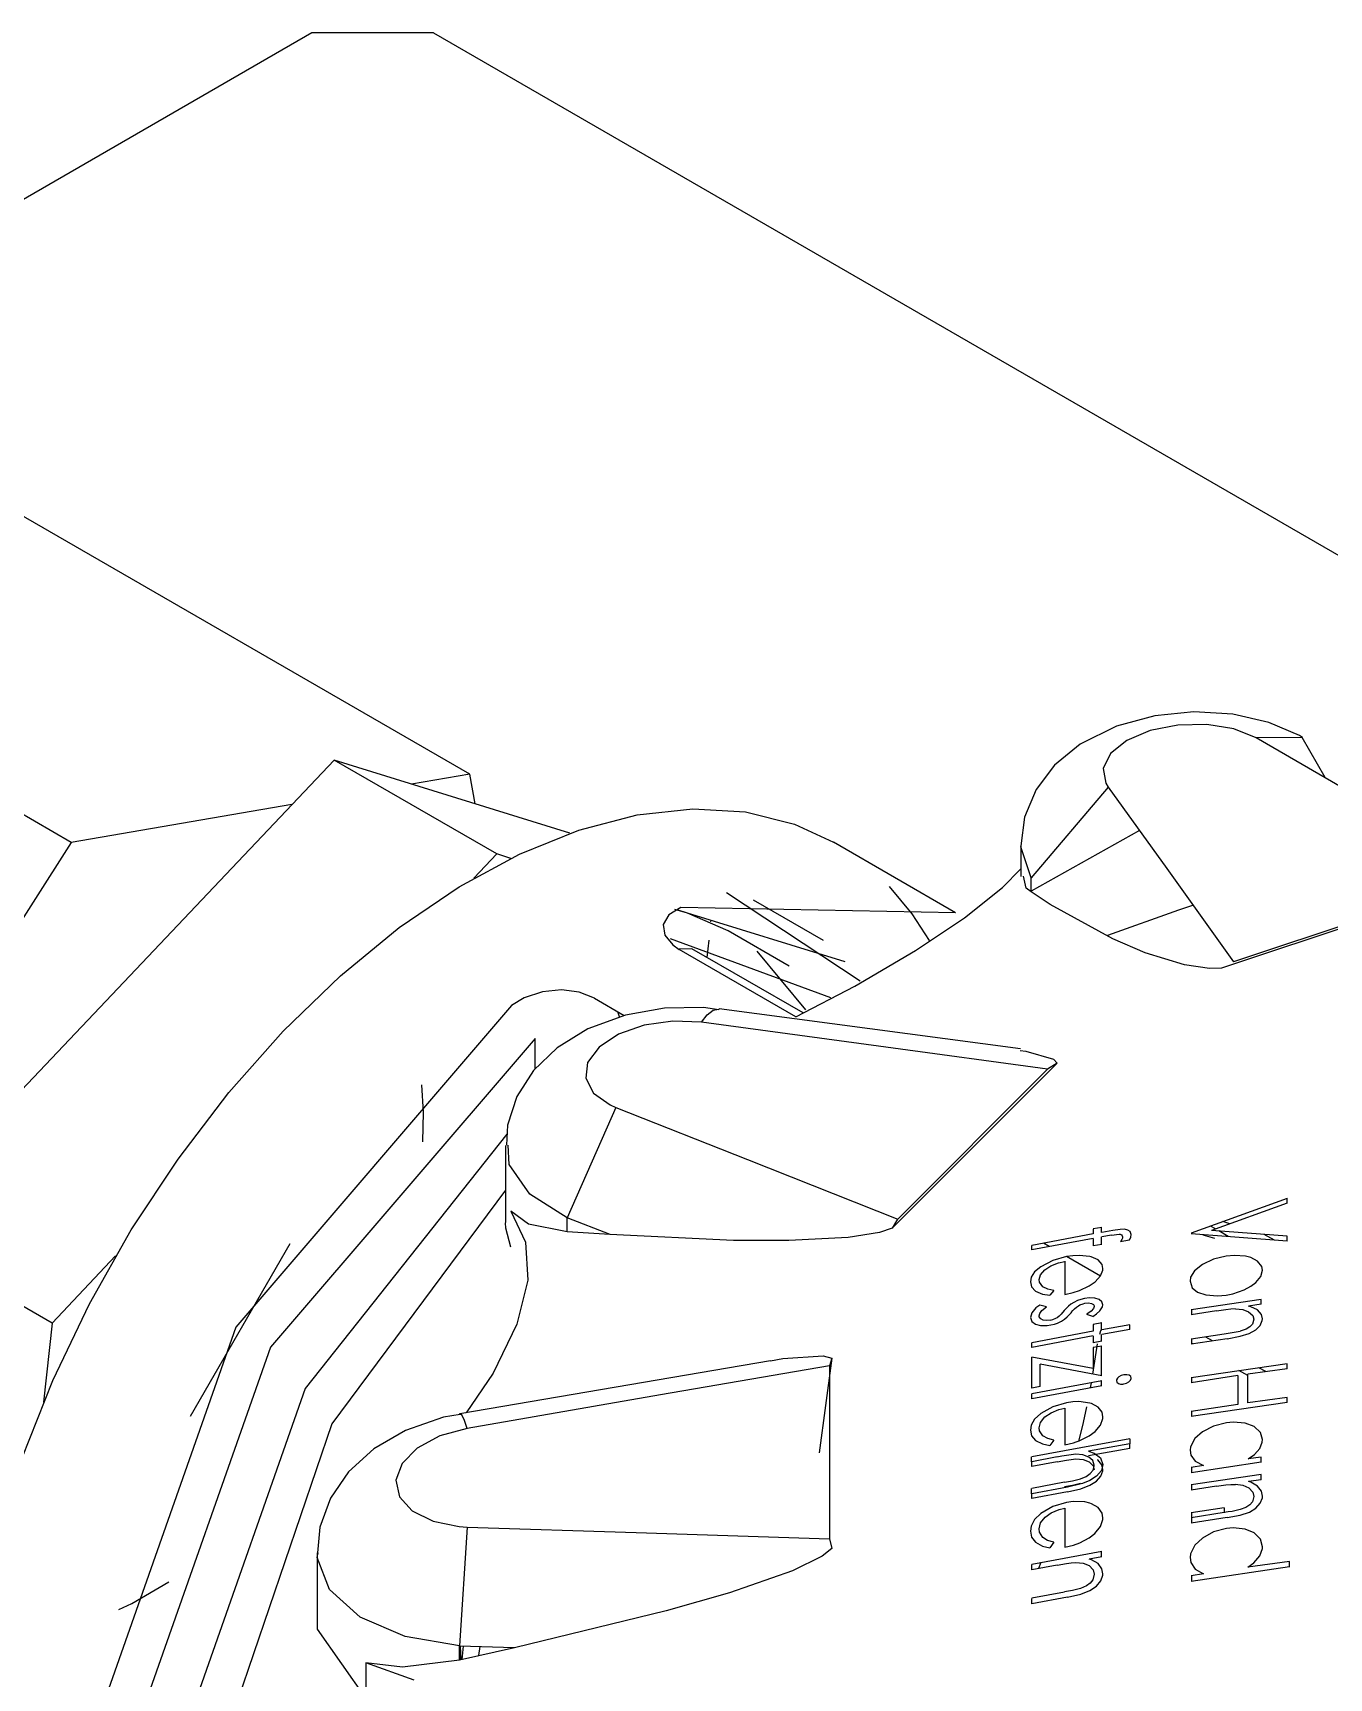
# Model space of a CAD drawing. Extents: x 0 to 258, y 0 to 184.
# Drawn here: x 60.665 to 62.92, y 97.348 to 100.208 of the extents above; entities that cross this region are included whole.
import ezdxf

# ---------------------------------------------------------------- set-up
doc = ezdxf.new("R2010")
doc.units = 0

msp = doc.modelspace()

# ---------------------------------------------------------------- linework, layer by layer
for p, q in [((61.150285, 100.207999), (60.177678, 99.646818)), ((61.362338, 100.20812), (61.150206, 100.20812)), ((61.362216, 100.207999), (63.478086, 98.986683)), ((61.425187, 98.919479), (60.611859, 99.38885)), ((60.731979, 98.800682), (59.918651, 99.270052)), ((62.550276, 99.002887), (62.486887, 98.971364)), ((62.61699, 99.020852), (62.550276, 99.002887)), ((62.656699, 99.004567), (62.608455, 98.994962)), ((62.684956, 99.027519), (62.61699, 99.020852)), ((62.707224, 99.005625), (62.656699, 99.004567)), ((62.752695, 99.023524), (62.684956, 99.027519)), ((62.754351, 98.997952), (62.707224, 99.005625)), ((62.815391, 99.009263), (62.752695, 99.023524)), ((62.868215, 98.986694), (62.815391, 99.009263)), ((62.567952, 98.977791), (62.539793, 98.95501)), ((62.608455, 98.994962), (62.567952, 98.977791)), ((62.792816, 98.982474), (62.754351, 98.997952)), ((62.872983, 98.982806), (62.792816, 98.982474)), ((63.01274, 98.855212), (62.792816, 98.982474)), ((62.873638, 98.982963), (62.868215, 98.986694)), ((62.913247, 98.913484), (62.872983, 98.982806)), ((62.486887, 98.971364), (62.442572, 98.934979)), ((62.539793, 98.95501), (62.527172, 98.929213)), ((61.189179, 98.943821), (60.415803, 98.127847)), ((61.472018, 98.780573), (61.189179, 98.943821)), ((61.599282, 98.816821), (61.189179, 98.943821)), ((61.425187, 98.919479), (61.323851, 98.902017)), ((61.434447, 98.867886), (61.425187, 98.919479)), ((62.442572, 98.934979), (62.410449, 98.892571)), ((62.527172, 98.929213), (62.531485, 98.903364)), ((62.410449, 98.892571), (62.390393, 98.844407)), ((62.535605, 98.896746), (62.401853, 98.738814)), ((62.531485, 98.903364), (62.535586, 98.89667)), ((62.535605, 98.896746), (62.637469, 98.755192)), ((61.115625, 98.866298), (60.731979, 98.800682)), ((61.716138, 98.848632), (61.813184, 98.859215)), ((61.813184, 98.859215), (61.904894, 98.853765)), ((61.615118, 98.8222), (61.716138, 98.848632)), ((61.904894, 98.853765), (61.989982, 98.832387)), ((61.989982, 98.832387), (62.058006, 98.800864)), ((62.390393, 98.844407), (62.383964, 98.794607)), ((61.511544, 98.780261), (61.615118, 98.8222)), ((62.590204, 98.82133), (62.401853, 98.716012)), ((60.731979, 98.800682), (60.174238, 97.926235)), ((61.406864, 98.723415), (61.511544, 98.780261)), ((61.472018, 98.780573), (61.432066, 98.738505)), ((61.49636, 98.7729), (61.472018, 98.780573)), ((62.27, 98.678444), (62.058069, 98.800946)), ((62.383771, 98.794596), (62.383771, 98.741415)), ((62.383782, 98.792731), (62.384311, 98.794583)), ((62.401853, 98.738814), (62.383782, 98.792731)), ((62.351796, 98.722471), (62.38376, 98.754702)), ((62.637469, 98.755192), (62.753737, 98.59314)), ((63.230013, 98.747551), (62.73292, 98.581869)), ((61.302555, 98.65246), (61.406864, 98.723415)), ((62.154999, 98.723939), (62.194107, 98.676706)), ((62.285473, 98.669491), (62.351796, 98.722471)), ((62.39291, 98.721291), (62.388147, 98.741664)), ((62.401853, 98.714412), (62.39291, 98.721291)), ((62.401763, 98.714428), (62.401763, 98.738769)), ((63.205314, 98.743648), (62.753737, 98.59314)), ((61.792494, 98.687289), (61.771566, 98.674774)), ((62.270127, 98.678407), (61.792494, 98.687297)), ((62.104414, 98.559435), (61.871843, 98.713242)), ((62.040607, 98.630026), (61.918634, 98.70014)), ((62.435039, 98.692912), (62.401853, 98.714422)), ((62.543955, 98.632854), (62.435031, 98.692885)), ((62.682586, 98.690729), (62.657927, 98.682606)), ((61.771566, 98.674774), (61.761617, 98.657868)), ((61.803805, 98.677651), (61.781845, 98.683736)), ((61.803805, 98.677651), (61.785813, 98.683207)), ((61.874713, 98.646959), (61.803805, 98.677651)), ((62.077913, 98.592984), (61.803805, 98.677651)), ((61.844551, 98.662305), (61.84508, 98.664951)), ((62.194107, 98.676706), (62.224069, 98.630367)), ((62.200619, 98.612484), (62.285473, 98.669491)), ((62.657927, 98.682606), (62.534541, 98.63868)), ((61.200077, 98.568394), (61.302555, 98.65246)), ((61.761617, 98.657868), (61.764263, 98.639426)), ((61.764263, 98.639426), (61.778207, 98.622466)), ((62.052976, 98.530148), (61.77423, 98.633246)), ((61.837936, 98.600392), (61.841376, 98.630819)), ((61.980811, 98.585576), (61.874713, 98.646959)), ((62.600226, 98.608618), (62.543955, 98.632854)), ((61.778207, 98.622466), (61.789584, 98.614661)), ((61.992453, 98.497469), (61.789518, 98.61468)), ((61.8116, 98.61559), (61.78956, 98.614796)), ((62.004888, 98.504084), (61.811478, 98.615474)), ((62.009516, 98.509537), (61.925077, 98.611449)), ((62.094923, 98.550794), (62.200619, 98.612484)), ((62.668722, 98.587743), (62.600226, 98.608618)), ((62.711939, 98.58134), (62.668722, 98.587743)), ((62.73292, 98.581869), (62.711939, 98.58134)), ((61.100871, 98.47239), (61.200077, 98.568394)), ((61.584577, 98.544078), (61.551694, 98.541036)), ((61.615726, 98.540083), (61.584577, 98.544078)), ((61.992405, 98.497567), (62.094923, 98.550794)), ((61.497865, 98.517205), (61.018284, 97.95785)), ((61.519862, 98.530558), (61.497876, 98.517223)), ((61.551694, 98.541036), (61.519862, 98.530558)), ((61.642232, 98.529632), (61.615726, 98.540083)), ((61.642145, 98.529749), (61.694003, 98.499586)), ((61.696011, 98.500343), (61.630643, 98.476425)), ((61.682097, 98.50673), (61.685007, 98.497999)), ((61.764083, 98.512408), (61.696011, 98.500343)), ((61.778421, 98.490109), (61.728621, 98.482806)), ((61.831835, 98.513466), (61.764083, 98.512408)), ((61.828004, 98.488257), (61.778421, 98.490109)), ((61.828004, 98.488257), (61.838137, 98.501089)), ((62.149149, 98.444688), (61.828004, 98.488257)), ((61.858616, 98.509339), (61.831835, 98.513466)), ((61.838137, 98.501089), (61.848297, 98.508709)), ((61.848297, 98.508709), (61.858113, 98.510826)), ((61.858113, 98.510826), (61.858907, 98.510744)), ((62.383242, 98.441642), (61.859103, 98.511492)), ((61.006325, 98.365802), (61.100871, 98.47239)), ((61.539114, 98.459941), (61.078715, 97.92296)), ((61.539222, 98.407247), (61.539222, 98.459899)), ((61.630643, 98.476425), (61.577121, 98.443746)), ((61.684169, 98.467117), (61.650082, 98.444759)), ((61.728621, 98.482806), (61.684169, 98.467117)), ((61.577121, 98.443746), (61.535962, 98.404185)), ((61.650082, 98.444759), (61.630239, 98.418253)), ((62.430256, 98.406397), (62.149149, 98.444688)), ((62.382713, 98.438716), (62.392211, 98.437658)), ((62.392211, 98.437658), (62.440334, 98.423688)), ((61.535962, 98.404185), (61.507062, 98.358823)), ((61.630239, 98.418253), (61.626905, 98.390591)), ((62.446755, 98.416671), (62.159759, 98.129704)), ((62.430256, 98.406397), (62.169538, 98.145706)), ((62.446742, 98.416772), (62.430338, 98.406453)), ((62.440334, 98.423688), (62.446763, 98.416676)), ((61.344478, 98.331444), (61.341674, 98.379344)), ((61.626905, 98.390591), (61.640451, 98.364927)), ((60.917772, 98.250127), (61.006325, 98.365802)), ((61.507062, 98.358823), (61.490843, 98.308819)), ((61.640451, 98.364927), (61.669333, 98.34421)), ((61.669333, 98.34421), (61.679493, 98.339738)), ((61.34342, 98.280025), (61.344478, 98.331444)), ((61.679504, 98.339773), (61.594777, 98.148045)), ((61.679504, 98.339773), (61.908236, 98.249357)), ((61.489462, 98.293624), (61.138609, 97.850977)), ((61.490843, 98.308819), (61.489256, 98.274198)), ((61.487628, 98.273632), (61.487628, 98.139489)), ((61.493447, 98.240718), (61.491859, 98.274085)), ((60.836453, 98.126985), (60.917772, 98.250127)), ((61.529554, 98.189079), (61.493447, 98.240718)), ((61.908236, 98.249357), (62.169538, 98.145706)), ((61.487612, 98.196064), (61.185133, 97.789503)), ((61.594777, 98.148045), (61.529554, 98.189079)), ((62.846786, 98.181777), (62.680236, 98.12118)), ((62.846786, 98.173604), (62.715534, 98.126103)), ((62.846791, 98.17362), (62.846791, 98.181822)), ((61.527588, 98.137041), (61.496741, 98.159213)), ((61.496743, 98.159197), (61.522037, 98.105516)), ((61.669132, 98.118851), (61.594784, 98.147955)), ((61.594784, 98.123614), (61.594784, 98.147955)), ((62.169459, 98.145839), (62.159669, 98.129699)), ((60.698642, 97.964599), (60.415803, 98.127847)), ((60.763507, 97.998106), (60.836453, 98.126985)), ((61.488065, 98.12999), (61.487536, 98.139436)), ((61.496743, 98.097042), (61.488065, 98.12999)), ((61.591549, 98.123839), (61.527588, 98.137041)), ((61.594777, 98.123643), (61.591549, 98.123839)), ((61.669108, 98.118774), (61.594777, 98.123643)), ((61.884109, 98.108723), (61.669108, 98.118645)), ((62.13801, 98.122587), (62.083146, 98.113803)), ((62.159759, 98.129704), (62.13801, 98.122587)), ((62.509416, 98.119785), (62.402652, 98.099756)), ((62.524362, 98.131178), (62.509413, 98.128479)), ((62.509448, 98.128376), (62.509448, 98.11991)), ((62.524265, 98.122555), (62.524265, 98.131287)), ((62.541245, 98.117758), (62.524365, 98.114769)), ((62.543815, 98.125916), (62.524368, 98.122476)), ((62.541245, 98.117758), (62.554739, 98.119611)), ((62.556321, 98.127736), (62.54378, 98.125884)), ((62.554739, 98.119611), (62.556591, 98.119346)), ((62.564259, 98.127934), (62.556321, 98.127736)), ((62.556591, 98.119346), (62.558973, 98.118288)), ((62.558973, 98.118288), (62.560295, 98.1167)), ((62.560295, 98.1167), (62.56056, 98.114848)), ((62.57, 98.126611), (62.564259, 98.127934)), ((62.573757, 98.123966), (62.57, 98.126611)), ((62.57561, 98.118886), (62.573757, 98.123966)), ((62.574853, 98.113986), (62.575647, 98.11888)), ((62.846786, 98.107599), (62.680236, 98.12006)), ((62.680369, 98.121232), (62.680369, 98.120174)), ((62.700477, 98.118587), (62.72085, 98.112766)), ((62.722437, 98.128641), (62.713706, 98.133668)), ((62.846786, 98.116031), (62.715534, 98.126111)), ((62.744662, 98.115676), (62.728258, 98.125201)), ((62.747573, 98.137637), (62.735402, 98.141341)), ((62.825095, 98.109326), (62.807104, 98.119116)), ((62.846791, 98.107474), (62.846791, 98.115941)), ((60.939603, 97.803278), (61.112704, 98.103132)), ((61.522037, 98.105516), (61.52598, 98.039783)), ((61.980406, 98.108194), (61.884109, 98.108723)), ((62.083146, 98.113803), (61.980406, 98.108194)), ((62.402556, 98.099801), (62.402556, 98.092128)), ((62.509416, 98.112102), (62.402652, 98.092099)), ((62.433248, 98.097949), (62.423194, 98.10377)), ((62.524362, 98.101635), (62.509413, 98.098963)), ((62.509448, 98.111972), (62.509448, 98.099007)), ((62.524265, 98.101653), (62.524265, 98.114882)), ((62.572472, 98.108958), (62.556914, 98.10626)), ((62.559602, 98.110493), (62.556956, 98.106233)), ((62.560396, 98.11261), (62.559602, 98.110493)), ((62.560661, 98.114726), (62.560396, 98.11261)), ((62.572472, 98.108958), (62.573794, 98.111604)), ((62.573794, 98.111604), (62.574853, 98.113986)), ((60.809238, 98.081545), (60.698642, 97.964599)), ((62.418328, 98.062958), (62.407692, 98.053962)), ((62.439283, 98.073727), (62.418328, 98.062958)), ((62.425652, 98.057537), (62.436023, 98.064178)), ((62.436023, 98.064178), (62.449385, 98.069522)), ((62.463175, 98.080526), (62.439283, 98.073727)), ((62.449385, 98.069522), (62.460259, 98.072221)), ((62.460235, 98.072285), (62.460235, 98.01487)), ((62.474362, 98.082042), (62.46317, 98.080455)), ((62.522148, 98.04662), (62.46341, 98.080487)), ((62.484945, 98.082572), (62.474362, 98.082042)), ((62.50381, 98.08072), (62.484945, 98.082572)), ((62.506231, 98.080074), (62.503849, 98.080603)), ((62.518296, 98.074915), (62.506231, 98.080074)), ((62.525175, 98.066818), (62.518296, 98.074915)), ((62.526498, 98.059886), (62.525175, 98.066818)), ((62.526302, 98.057031), (62.526506, 98.059915)), ((62.699799, 98.067004), (62.685856, 98.056023)), ((62.719035, 98.075973), (62.699799, 98.067004)), ((62.740757, 98.081212), (62.719035, 98.075973)), ((62.75538, 98.082373), (62.740749, 98.08105)), ((62.774642, 98.08105), (62.75538, 98.082373)), ((62.783929, 98.078669), (62.774642, 98.08105)), ((62.795668, 98.072684), (62.783815, 98.078664)), ((62.802759, 98.06353), (62.795668, 98.072684)), ((62.804082, 98.056703), (62.802759, 98.06353)), ((61.52598, 98.039783), (61.507168, 97.963112)), ((62.400516, 98.036587), (62.402369, 98.027882)), ((62.401871, 98.044437), (62.400548, 98.036579)), ((62.407692, 98.053962), (62.401871, 98.044437)), ((62.416243, 98.035793), (62.415449, 98.040582)), ((62.415465, 98.040471), (62.417847, 98.048964)), ((62.422091, 98.028041), (62.416243, 98.035793)), ((62.417847, 98.048964), (62.425652, 98.057537)), ((62.486075, 98.021821), (62.502532, 98.029599)), ((62.502542, 98.029621), (62.512835, 98.036659)), ((62.512835, 98.036659), (62.52236, 98.046792)), ((62.52236, 98.046792), (62.526302, 98.057031)), ((62.679083, 98.044593), (62.678024, 98.037899)), ((62.678101, 98.03791), (62.681752, 98.026374)), ((62.685856, 98.056023), (62.679083, 98.044593)), ((62.784029, 98.028819), (62.792734, 98.035328)), ((62.792734, 98.035328), (62.801386, 98.046017)), ((62.801386, 98.046017), (62.804085, 98.056706)), ((62.402369, 98.027882), (62.408983, 98.020659)), ((62.408983, 98.020659), (62.421339, 98.015341)), ((62.421339, 98.015341), (62.434013, 98.013224)), ((62.430504, 98.024046), (62.422091, 98.028041)), ((62.441088, 98.021665), (62.430504, 98.024046)), ((62.441088, 98.021665), (62.434103, 98.013277)), ((62.460304, 98.014783), (62.474962, 98.018196)), ((62.475819, 98.000924), (62.470739, 97.997617)), ((62.474962, 98.018196), (62.486075, 98.021821)), ((62.482505, 98.003922), (62.475811, 98.000826)), ((62.488035, 98.005774), (62.482505, 98.003922)), ((62.49457, 98.007361), (62.488035, 98.005774)), ((62.503029, 98.00851), (62.494562, 98.007451)), ((62.512607, 98.00798), (62.503029, 98.00851)), ((62.519724, 98.005864), (62.512607, 98.00798)), ((62.52491, 98.001842), (62.519724, 98.005864)), ((62.526498, 97.996497), (62.52491, 98.001842)), ((62.801947, 98.005877), (62.680236, 97.987727)), ((62.681752, 98.026374), (62.691251, 98.018728)), ((62.691251, 98.018728), (62.705406, 98.013912)), ((62.705406, 98.013912), (62.726043, 98.01206)), ((62.726043, 98.01206), (62.740728, 98.013383)), ((62.740757, 98.013391), (62.752452, 98.015772)), ((62.752452, 98.015772), (62.772163, 98.022493)), ((62.772163, 98.022493), (62.784043, 98.028949)), ((62.802077, 97.997672), (62.802077, 98.005874)), ((60.699962, 97.865299), (60.763507, 97.998106)), ((62.403109, 97.982988), (62.400464, 97.97431)), ((62.400516, 97.974312), (62.402633, 97.967803)), ((62.409988, 97.991137), (62.403109, 97.982988)), ((62.417, 97.99627), (62.409988, 97.991137)), ((62.415682, 97.975746), (62.415418, 97.977863)), ((62.415465, 97.977625), (62.416524, 97.98162)), ((62.418328, 97.97236), (62.415682, 97.975746)), ((62.416524, 97.98162), (62.420519, 97.986885)), ((62.428276, 97.993108), (62.417005, 97.996283)), ((62.422482, 97.970243), (62.418328, 97.97236)), ((62.420519, 97.986885), (62.428324, 97.993103)), ((62.444014, 97.97282), (62.438828, 97.970703)), ((62.44666, 97.974143), (62.444014, 97.97282)), ((62.450525, 97.977141), (62.446662, 97.974151)), ((62.4537, 97.980236), (62.450525, 97.977141)), ((62.459204, 97.986507), (62.4537, 97.980236)), ((62.462617, 97.990314), (62.459204, 97.986504)), ((62.459712, 97.971825), (62.464157, 97.975582)), ((62.466427, 97.994018), (62.462617, 97.990314)), ((62.464157, 97.975582), (62.468046, 97.979472)), ((62.470739, 97.997617), (62.466427, 97.994018)), ((62.468046, 97.979472), (62.471591, 97.98344)), ((62.471581, 97.98344), (62.474253, 97.986483)), ((62.474253, 97.986483), (62.477111, 97.989473)), ((62.477111, 97.989473), (62.480286, 97.992383)), ((62.480286, 97.992383), (62.484122, 97.995161)), ((62.484127, 97.995164), (62.486509, 97.996487)), ((62.486509, 97.996487), (62.492065, 97.998604)), ((62.492065, 97.998604), (62.495081, 97.999397)), ((62.495168, 97.999416), (62.50128, 97.999945)), ((62.506074, 97.985573), (62.498613, 97.980122)), ((62.509183, 97.97645), (62.498732, 97.980101)), ((62.50128, 97.999945), (62.506545, 97.999151)), ((62.510228, 97.990177), (62.506074, 97.985573)), ((62.506545, 97.999151), (62.510117, 97.997299)), ((62.509183, 97.97645), (62.515639, 97.98116)), ((62.510117, 97.997299), (62.51144, 97.994653)), ((62.511551, 97.993828), (62.510228, 97.990177)), ((62.51144, 97.994653), (62.511504, 97.994124)), ((62.515639, 97.98116), (62.521142, 97.98616)), ((62.521142, 97.98616), (62.525931, 97.993277)), ((62.525931, 97.993277), (62.526461, 97.996505)), ((62.724242, 97.986279), (62.680236, 97.979479)), ((62.680369, 97.987618), (62.680369, 97.979416)), ((62.724242, 97.986279), (62.740566, 97.988661)), ((62.740566, 97.988661), (62.748742, 97.989454)), ((62.748742, 97.989454), (62.756891, 97.989983)), ((62.756904, 97.989878), (62.76971, 97.988555)), ((62.76971, 97.988555), (62.780029, 97.984718)), ((62.783789, 97.993317), (62.779952, 97.994376)), ((62.801947, 97.997638), (62.779987, 97.994516)), ((62.780029, 97.984718), (62.787358, 97.97813)), ((62.795536, 97.987734), (62.783789, 97.993317)), ((62.787358, 97.97813), (62.78921, 97.971568)), ((62.802495, 97.979559), (62.795536, 97.987734)), ((62.804082, 97.97223), (62.802495, 97.979559)), ((62.803775, 97.969148), (62.80404, 97.97219)), ((60.698642, 97.964599), (60.683825, 97.827545)), ((61.018284, 97.95785), (60.773659, 97.262843)), ((61.507168, 97.963112), (61.466049, 97.878001)), ((62.402633, 97.967803), (62.409274, 97.963041)), ((62.509416, 97.950706), (62.402652, 97.93073)), ((62.409274, 97.963041), (62.417952, 97.960924)), ((62.417952, 97.960924), (62.429382, 97.960866)), ((62.428303, 97.969185), (62.422482, 97.970243)), ((62.43505, 97.969714), (62.428303, 97.969185)), ((62.429382, 97.960866), (62.435706, 97.961924)), ((62.438828, 97.970703), (62.434965, 97.969645)), ((62.435682, 97.961686), (62.442561, 97.963274)), ((62.442561, 97.963274), (62.447403, 97.964861)), ((62.447403, 97.964861), (62.454494, 97.968195)), ((62.454499, 97.968333), (62.459712, 97.971825)), ((62.524362, 97.965139), (62.509413, 97.962467)), ((62.509448, 97.962483), (62.509448, 97.950576)), ((62.522246, 97.951656), (62.520658, 97.944777)), ((62.524362, 97.955175), (62.522246, 97.951656)), ((62.524265, 97.953487), (62.524265, 97.965128)), ((62.524265, 97.933379), (62.524265, 97.94502)), ((62.573474, 97.961959), (62.524362, 97.953386)), ((62.573474, 97.953693), (62.524362, 97.945121)), ((62.573477, 97.953751), (62.573477, 97.961953)), ((62.737487, 97.945449), (62.680236, 97.936665)), ((62.744464, 97.946616), (62.737479, 97.945557)), ((62.751449, 97.947674), (62.744464, 97.946616)), ((62.765181, 97.950531), (62.751449, 97.947674)), ((62.775587, 97.954286), (62.765268, 97.950555)), ((62.765278, 97.941975), (62.78118, 97.946975)), ((62.782254, 97.95836), (62.775587, 97.954286)), ((62.78118, 97.946975), (62.792239, 97.95322)), ((62.786752, 97.963202), (62.782254, 97.95836)), ((62.789133, 97.971563), (62.786752, 97.963202)), ((62.792239, 97.95322), (62.800018, 97.96076)), ((62.800018, 97.96076), (62.803775, 97.969148)), ((61.078715, 97.92296), (60.843874, 97.255752)), ((62.402556, 97.930733), (62.402556, 97.922531)), ((62.509416, 97.942441), (62.402652, 97.922464)), ((62.516592, 97.928881), (62.508654, 97.876229)), ((62.524362, 97.933259), (62.509413, 97.930587)), ((62.524362, 97.924925), (62.509413, 97.922253)), ((62.509448, 97.942374), (62.509448, 97.930468)), ((62.509448, 97.922266), (62.509448, 97.886018)), ((62.524265, 97.873054), (62.524265, 97.924912)), ((62.742392, 97.937768), (62.680236, 97.928269)), ((62.680369, 97.936554), (62.680369, 97.928351)), ((62.683014, 97.928616), (62.680369, 97.930204)), ((62.717146, 97.933908), (62.705768, 97.940522)), ((62.742392, 97.937768), (62.765278, 97.941975)), ((61.948267, 97.899512), (61.407989, 97.806908)), ((62.051135, 97.890611), (61.756818, 97.839896)), ((61.948381, 97.899366), (61.969918, 97.903415)), ((61.969918, 97.903415), (62.039691, 97.907701)), ((62.055016, 97.904039), (62.032923, 97.73923)), ((62.039691, 97.907701), (62.055037, 97.90405)), ((62.051135, 97.890611), (62.051135, 97.589593)), ((62.054894, 97.90401), (62.05119, 97.890516)), ((62.402556, 97.905862), (62.402556, 97.851622)), ((62.509416, 97.885997), (62.402652, 97.905841)), ((62.524362, 97.873096), (62.417601, 97.893389)), ((62.417638, 97.854533), (62.417638, 97.893427)), ((62.846786, 97.89412), (62.680236, 97.869805)), ((62.810014, 97.880462), (62.797843, 97.887341)), ((62.846791, 97.885489), (62.846791, 97.89422)), ((60.646707, 97.730428), (60.699962, 97.865299)), ((61.466049, 97.878001), (61.418683, 97.808665)), ((62.524362, 97.864555), (62.402652, 97.841907)), ((62.506008, 97.861147), (62.504421, 97.852416)), ((62.524265, 97.855856), (62.524265, 97.864587)), ((62.549985, 97.864825), (62.550778, 97.862021)), ((62.550188, 97.866161), (62.550003, 97.864838)), ((62.551776, 97.869125), (62.550188, 97.866161)), ((62.550778, 97.862021), (62.553504, 97.859904)), ((62.554422, 97.871506), (62.551776, 97.869125)), ((62.553504, 97.859904), (62.557208, 97.858846)), ((62.558285, 97.873622), (62.554422, 97.871506)), ((62.557208, 97.858846), (62.561415, 97.858859)), ((62.56273, 97.874945), (62.558285, 97.873622)), ((62.561415, 97.858859), (62.562738, 97.859023)), ((62.56273, 97.859031), (62.56736, 97.860354)), ((62.564232, 97.875178), (62.56291, 97.87499)), ((62.568413, 97.875178), (62.564232, 97.875178)), ((62.56736, 97.860354), (62.571329, 97.86247)), ((62.572143, 97.87412), (62.568413, 97.875178)), ((62.571329, 97.86247), (62.574318, 97.865407)), ((62.574816, 97.872003), (62.572143, 97.87412)), ((62.574318, 97.865407), (62.575641, 97.86845)), ((62.57561, 97.869252), (62.574816, 97.872003)), ((62.575641, 97.86845), (62.57571, 97.869244)), ((62.761376, 97.873464), (62.680236, 97.861161)), ((62.680369, 97.869879), (62.680369, 97.861147)), ((62.761331, 97.873583), (62.761331, 97.823577)), ((62.778529, 97.873583), (62.763183, 97.882314)), ((62.846786, 97.885481), (62.778457, 97.875956)), ((62.778529, 97.825958), (62.778529, 97.875964)), ((61.138609, 97.850977), (60.951668, 97.31798)), ((61.756818, 97.839896), (61.420504, 97.781765)), ((62.402556, 97.841833), (62.402556, 97.833366)), ((62.524362, 97.855985), (62.402652, 97.833337)), ((62.417601, 97.854551), (62.402652, 97.851667)), ((62.846786, 97.835573), (62.778457, 97.826048)), ((62.846791, 97.826752), (62.846791, 97.835483)), ((61.37934, 97.801108), (61.313366, 97.778222)), ((61.408462, 97.805712), (61.37934, 97.801108)), ((61.408253, 97.807172), (61.406931, 97.806379)), ((61.408518, 97.807138), (61.408253, 97.807149)), ((61.411746, 97.80399), (61.408518, 97.807138)), ((61.415794, 97.795417), (61.411746, 97.80399)), ((62.41854, 97.80795), (62.407718, 97.798028)), ((62.417847, 97.792271), (62.425705, 97.801637)), ((62.439363, 97.81938), (62.41854, 97.80795)), ((62.425705, 97.801637), (62.436262, 97.808887)), ((62.436262, 97.808887), (62.449861, 97.814575)), ((62.463175, 97.826392), (62.439363, 97.81938)), ((62.449861, 97.814575), (62.460206, 97.817221)), ((62.460235, 97.817227), (62.460235, 97.753198)), ((62.474256, 97.827842), (62.46317, 97.826254)), ((62.48476, 97.828371), (62.474256, 97.827842)), ((62.50381, 97.825725), (62.48476, 97.828371)), ((62.497878, 97.819378), (62.491898, 97.791766)), ((62.506522, 97.824876), (62.503796, 97.825669)), ((62.518401, 97.81887), (62.506522, 97.824876)), ((62.525175, 97.809821), (62.518401, 97.81887)), ((62.526498, 97.802042), (62.525175, 97.809821)), ((62.526328, 97.799182), (62.5265, 97.80204)), ((62.846786, 97.826744), (62.680236, 97.802428)), ((62.761376, 97.823555), (62.680236, 97.811252)), ((62.680369, 97.811141), (62.680369, 97.80241)), ((61.185133, 97.789503), (61.021729, 97.30983)), ((61.313366, 97.778222), (61.258121, 97.746075)), ((61.420504, 97.781765), (61.373088, 97.768615)), ((61.420504, 97.781765), (61.415794, 97.795417)), ((62.401818, 97.787313), (62.400495, 97.778793)), ((62.400516, 97.778809), (62.402369, 97.76902)), ((62.407718, 97.798028), (62.401818, 97.787313)), ((62.416243, 97.77747), (62.415449, 97.782815)), ((62.415465, 97.782799), (62.417847, 97.792271)), ((62.421985, 97.768792), (62.416243, 97.77747)), ((62.491898, 97.791766), (62.484225, 97.75927)), ((62.502542, 97.768861), (62.512755, 97.776401)), ((62.512755, 97.776401), (62.522412, 97.787673)), ((62.522412, 97.787673), (62.526328, 97.799182)), ((62.69954, 97.775745), (62.686364, 97.764104)), ((62.719093, 97.785852), (62.69954, 97.775745)), ((62.741424, 97.791488), (62.719093, 97.785852)), ((62.752912, 97.792681), (62.741429, 97.791623)), ((62.773761, 97.790829), (62.752912, 97.792681)), ((62.789345, 97.784876), (62.773761, 97.790829)), ((62.800484, 97.774875), (62.789345, 97.784876)), ((62.804082, 97.762201), (62.800484, 97.774875)), ((61.258121, 97.746075), (61.214266, 97.706094)), ((61.333959, 97.747554), (61.307492, 97.7209)), ((61.373088, 97.768615), (61.333959, 97.747554)), ((62.402369, 97.76902), (62.409062, 97.760791)), ((62.573474, 97.763834), (62.402652, 97.732597)), ((62.409062, 97.760791), (62.421313, 97.754679)), ((62.421313, 97.754679), (62.433986, 97.752033)), ((62.430425, 97.764082), (62.421985, 97.768792)), ((62.441088, 97.761304), (62.430425, 97.764082)), ((62.441088, 97.761304), (62.434103, 97.752123)), ((62.460304, 97.75324), (62.475094, 97.756785)), ((62.475094, 97.756785), (62.486286, 97.760648)), ((62.486286, 97.760648), (62.502558, 97.768877)), ((62.573474, 97.75488), (62.501375, 97.74218)), ((62.573474, 97.746715), (62.501375, 97.734015)), ((62.573477, 97.763781), (62.573477, 97.754785)), ((62.573477, 97.746583), (62.573477, 97.755579)), ((62.67885, 97.750001), (62.678056, 97.743704)), ((62.678101, 97.743702), (62.679424, 97.735314)), ((62.686364, 97.764104), (62.67885, 97.750001)), ((62.790036, 97.736111), (62.799455, 97.746615)), ((62.799455, 97.746615), (62.803714, 97.757727)), ((62.803714, 97.757727), (62.803979, 97.762225)), ((61.307492, 97.7209), (61.296697, 97.691611)), ((62.402556, 97.723564), (62.402556, 97.73256)), ((62.402556, 97.724358), (62.402556, 97.715362)), ((62.44666, 97.732068), (62.402652, 97.723628)), ((62.44666, 97.723903), (62.402652, 97.715463)), ((62.454901, 97.733595), (62.446646, 97.732007)), ((62.44666, 97.723903), (62.462984, 97.726734)), ((62.463156, 97.734917), (62.454901, 97.733595)), ((62.462984, 97.726734), (62.47116, 97.727792)), ((62.479322, 97.73677), (62.463156, 97.734917)), ((62.47116, 97.727792), (62.479309, 97.728586)), ((62.479322, 97.728605), (62.492075, 97.727546)), ((62.491655, 97.735754), (62.479325, 97.736812)), ((62.502053, 97.731944), (62.491655, 97.735754)), ((62.492075, 97.727546), (62.502421, 97.72363)), ((62.501375, 97.742178), (62.511456, 97.738526)), ((62.50917, 97.725779), (62.502053, 97.731944)), ((62.502421, 97.72363), (62.509723, 97.716751)), ((62.511551, 97.717683), (62.50917, 97.725779)), ((62.509292, 97.70893), (62.511408, 97.715968)), ((62.509723, 97.716751), (62.511575, 97.709607)), ((62.511408, 97.715968), (62.511512, 97.71782)), ((62.511456, 97.738526), (62.522383, 97.730483)), ((62.517422, 97.726864), (62.51725, 97.726938)), ((62.524646, 97.718556), (62.517422, 97.726864)), ((62.522383, 97.730483), (62.526484, 97.718762)), ((62.526498, 97.718757), (62.523799, 97.708491)), ((62.526498, 97.710592), (62.524646, 97.718556)), ((62.679424, 97.735314), (62.686859, 97.724837)), ((62.701289, 97.717122), (62.680228, 97.713841)), ((62.801947, 97.722855), (62.680236, 97.704705)), ((62.686859, 97.724837), (62.701226, 97.717111)), ((62.779426, 97.728782), (62.790036, 97.736111)), ((62.801947, 97.731994), (62.779431, 97.728792)), ((62.802077, 97.72277), (62.802077, 97.732031)), ((61.214266, 97.706094), (61.183149, 97.660615)), ((61.296697, 97.691611), (61.302809, 97.662985)), ((62.459905, 97.688041), (62.402652, 97.67714)), ((62.459905, 97.688041), (62.473769, 97.690767)), ((62.490805, 97.685896), (62.464797, 97.679837)), ((62.473769, 97.690767), (62.480701, 97.692354)), ((62.487596, 97.686052), (62.473891, 97.682639)), ((62.480701, 97.692354), (62.487607, 97.694206)), ((62.487596, 97.694219), (62.497518, 97.6984)), ((62.503823, 97.690923), (62.490805, 97.685896)), ((62.497518, 97.6984), (62.504609, 97.703215)), ((62.515332, 97.698437), (62.503823, 97.690923)), ((62.503968, 97.682797), (62.515107, 97.690047)), ((62.504609, 97.703215), (62.509292, 97.70893)), ((62.515107, 97.690047), (62.522807, 97.698646)), ((62.523799, 97.708491), (62.515332, 97.698437)), ((62.522807, 97.698646), (62.526299, 97.708065)), ((62.526299, 97.708065), (62.526492, 97.710711)), ((62.801947, 97.701858), (62.680236, 97.683707)), ((62.680369, 97.713775), (62.680369, 97.704779)), ((62.783974, 97.688028), (62.779952, 97.689616)), ((62.801947, 97.692624), (62.779987, 97.689502)), ((62.795616, 97.681572), (62.783974, 97.688028)), ((62.802077, 97.692608), (62.802077, 97.701868)), ((61.183149, 97.660615), (61.164602, 97.610045)), ((61.302809, 97.662985), (61.325193, 97.638273)), ((62.402556, 97.668002), (62.402556, 97.676998)), ((62.402556, 97.66906), (62.402556, 97.6598)), ((62.46481, 97.679823), (62.402652, 97.667996)), ((62.46481, 97.671658), (62.402652, 97.659831)), ((62.466906, 97.681316), (62.459921, 97.679993)), ((62.46481, 97.671658), (62.488173, 97.676924)), ((62.473891, 97.682639), (62.466906, 97.681316)), ((62.488173, 97.676924), (62.503968, 97.682797)), ((62.724242, 97.681257), (62.680236, 97.674458)), ((62.680369, 97.683612), (62.680369, 97.674352)), ((62.724242, 97.681257), (62.740566, 97.683374)), ((62.740566, 97.683374), (62.748742, 97.684168)), ((62.748742, 97.684168), (62.756891, 97.684432)), ((62.756904, 97.684708), (62.769763, 97.682855)), ((62.769763, 97.682855), (62.780135, 97.678305)), ((62.780135, 97.678305), (62.787331, 97.670923)), ((62.789133, 97.663641), (62.786752, 97.654355)), ((62.787331, 97.670923), (62.789184, 97.663514)), ((62.802495, 97.672365), (62.795616, 97.681572)), ((62.800283, 97.651764), (62.803881, 97.661263)), ((62.804082, 97.664136), (62.802495, 97.672365)), ((62.803881, 97.661263), (62.804106, 97.664147)), ((61.325193, 97.638273), (61.36129, 97.620308)), ((62.418672, 97.634006), (62.407692, 97.623475)), ((62.439389, 97.645832), (62.418672, 97.634006)), ((62.425784, 97.627227), (62.436526, 97.634873)), ((62.436526, 97.634873), (62.450284, 97.640721)), ((62.463175, 97.653003), (62.439389, 97.645832)), ((62.450284, 97.640721), (62.46018, 97.643366)), ((62.460235, 97.643131), (62.460235, 97.575133)), ((62.474864, 97.654733), (62.46317, 97.653145)), ((62.494787, 97.653939), (62.474864, 97.654733)), ((62.50381, 97.651823), (62.494787, 97.653939)), ((62.506654, 97.650865), (62.503823, 97.651923)), ((62.518454, 97.64433), (62.506654, 97.650865)), ((62.525175, 97.634646), (62.518454, 97.64433)), ((62.526498, 97.626364), (62.525175, 97.634646)), ((62.737487, 97.643472), (62.680236, 97.634688)), ((62.737487, 97.635307), (62.680236, 97.626523)), ((62.680369, 97.634664), (62.680369, 97.626462)), ((62.74449, 97.636493), (62.737505, 97.635434)), ((62.737518, 97.643396), (62.737518, 97.635193)), ((62.742392, 97.626629), (62.765358, 97.630968)), ((62.751475, 97.637551), (62.74449, 97.636493)), ((62.765181, 97.640514), (62.751475, 97.637551)), ((62.775401, 97.644433), (62.765241, 97.640517)), ((62.765358, 97.630968), (62.781365, 97.636366)), ((62.782201, 97.648931), (62.775401, 97.644433)), ((62.781365, 97.636366), (62.792531, 97.643298)), ((62.786752, 97.654355), (62.782201, 97.648931)), ((62.792531, 97.643298), (62.800283, 97.651764)), ((61.164602, 97.610045), (61.160527, 97.565603)), ((61.36129, 97.620308), (61.406991, 97.611127)), ((61.406991, 97.611127), (61.420485, 97.610333)), ((61.420504, 97.610309), (61.407513, 97.403466)), ((61.420504, 97.610309), (61.71482, 97.600811)), ((61.71482, 97.600811), (62.051135, 97.589593)), ((62.401765, 97.612019), (62.400442, 97.603129)), ((62.400516, 97.603108), (62.402369, 97.592683)), ((62.407692, 97.623475), (62.401765, 97.612019)), ((62.416243, 97.601491), (62.415449, 97.607179)), ((62.415465, 97.607172), (62.417847, 97.617305)), ((62.421905, 97.592257), (62.416243, 97.601491)), ((62.417847, 97.617305), (62.425784, 97.627227)), ((62.512702, 97.599197), (62.522465, 97.611209)), ((62.522465, 97.611209), (62.526328, 97.623539)), ((62.526328, 97.623539), (62.526482, 97.62637)), ((62.742392, 97.626629), (62.680236, 97.617104)), ((62.680369, 97.626462), (62.680369, 97.617202)), ((62.71904, 97.601758), (62.699514, 97.591175)), ((62.741424, 97.607579), (62.71904, 97.601758)), ((62.753203, 97.608674), (62.741403, 97.607616)), ((62.77384, 97.606558), (62.753203, 97.608674)), ((62.789345, 97.600102), (62.77384, 97.606558)), ((62.800484, 97.58936), (62.789345, 97.600102)), ((62.055016, 97.572678), (62.038321, 97.559607)), ((62.05119, 97.589685), (62.054894, 97.572752)), ((62.402369, 97.592683), (62.409089, 97.583819)), ((62.409089, 97.583819), (62.421286, 97.577205)), ((62.421286, 97.577205), (62.434013, 97.574294)), ((62.430372, 97.587098), (62.421905, 97.592257)), ((62.441088, 97.584002), (62.430372, 97.587098)), ((62.441088, 97.584002), (62.434103, 97.574318)), ((62.460304, 97.575207), (62.475121, 97.578806)), ((62.475121, 97.578806), (62.486366, 97.582801)), ((62.486366, 97.582801), (62.502558, 97.591347)), ((62.502542, 97.591339), (62.512702, 97.599197)), ((62.686285, 97.578845), (62.678797, 97.563764)), ((62.699514, 97.591175), (62.686285, 97.578845)), ((62.799637, 97.560242), (62.803923, 97.572995)), ((62.804082, 97.575866), (62.800484, 97.58936)), ((62.803923, 97.572995), (62.804095, 97.575853)), ((61.159545, 97.565608), (61.159545, 97.432787)), ((61.159918, 97.557485), (61.161506, 97.565529)), ((61.181403, 97.501407), (61.159918, 97.557485)), ((62.038321, 97.559607), (61.986508, 97.53434)), ((62.402556, 97.545235), (62.402556, 97.53571)), ((62.524362, 97.567963), (62.402652, 97.545262)), ((62.44666, 97.54418), (62.402652, 97.535739)), ((62.418696, 97.54841), (62.414727, 97.538092)), ((62.44666, 97.54418), (62.462984, 97.547011)), ((62.462984, 97.547011), (62.47116, 97.548069)), ((62.47116, 97.548069), (62.479336, 97.548598)), ((62.479322, 97.548807), (62.492128, 97.547484)), ((62.492128, 97.547484), (62.5025, 97.543172)), ((62.506707, 97.55303), (62.502394, 97.554617)), ((62.524362, 97.558446), (62.502402, 97.554504)), ((62.5025, 97.543172), (62.509723, 97.535869)), ((62.518137, 97.546786), (62.506707, 97.55303)), ((62.52491, 97.537605), (62.518137, 97.546786)), ((62.524265, 97.558464), (62.524265, 97.567989)), ((62.678797, 97.563764), (62.678003, 97.557308)), ((62.678101, 97.557335), (62.679424, 97.548418)), ((62.679424, 97.548418), (62.686832, 97.537226)), ((62.851056, 97.550561), (62.778391, 97.540401)), ((62.778391, 97.540399), (62.78908, 97.548072)), ((62.78908, 97.548072), (62.799637, 97.560242)), ((62.851025, 97.540737), (62.851025, 97.550527)), ((60.837527, 97.477555), (60.901794, 97.515012)), ((61.986508, 97.53434), (61.877055, 97.495904)), ((62.50917, 97.518531), (62.504593, 97.512763)), ((62.511551, 97.528162), (62.50917, 97.518531)), ((62.509723, 97.535869), (62.511575, 97.528196)), ((62.515213, 97.507564), (62.522913, 97.516666)), ((62.522913, 97.516666), (62.526326, 97.52664)), ((62.526498, 97.529165), (62.52491, 97.537605)), ((62.526326, 97.52664), (62.526503, 97.529286)), ((62.701289, 97.528852), (62.680228, 97.525571)), ((62.851056, 97.540848), (62.680236, 97.515845)), ((62.680369, 97.525656), (62.680369, 97.515867)), ((62.686832, 97.537226), (62.701226, 97.528866)), ((61.23428, 97.453676), (61.181403, 97.501407)), ((61.877055, 97.495904), (61.766531, 97.464551)), ((62.402556, 97.486233), (62.402556, 97.476708)), ((62.459905, 97.497266), (62.402652, 97.486313)), ((62.46481, 97.488488), (62.402652, 97.476634)), ((62.466906, 97.498703), (62.459921, 97.49738)), ((62.46481, 97.488488), (62.488093, 97.493806)), ((62.473891, 97.500026), (62.466906, 97.498703)), ((62.487596, 97.503545), (62.473891, 97.500026)), ((62.497767, 97.507895), (62.487633, 97.503529)), ((62.488093, 97.493806), (62.504048, 97.499944)), ((62.504593, 97.512763), (62.497767, 97.507895)), ((62.504048, 97.499944), (62.515213, 97.507564)), ((60.814958, 97.466786), (60.837527, 97.477555)), ((61.766531, 97.464551), (61.503064, 97.400466)), ((61.159601, 97.432753), (61.244426, 97.312074)), ((61.312609, 97.419738), (61.23428, 97.453676)), ((61.407505, 97.403466), (61.312609, 97.419738)), ((61.502974, 97.400508), (61.40746, 97.403419)), ((61.40746, 97.379077), (61.40746, 97.403419)), ((61.503064, 97.400474), (61.407505, 97.379069)), ((61.407989, 97.403419), (61.407989, 97.379077)), ((61.408518, 97.403154), (61.409576, 97.379606)), ((61.413545, 97.403419), (61.411164, 97.379871)), ((61.441062, 97.38675), (61.443443, 97.40236)), ((61.328498, 97.344105), (61.244426, 97.37423)), ((61.308244, 97.366867), (61.244426, 97.374222)), ((61.244477, 97.374315), (61.244477, 97.312138)), ((61.407505, 97.379064), (61.308244, 97.366867))]:
    msp.add_line(p, q)

doc.saveas('drawing.dxf')
